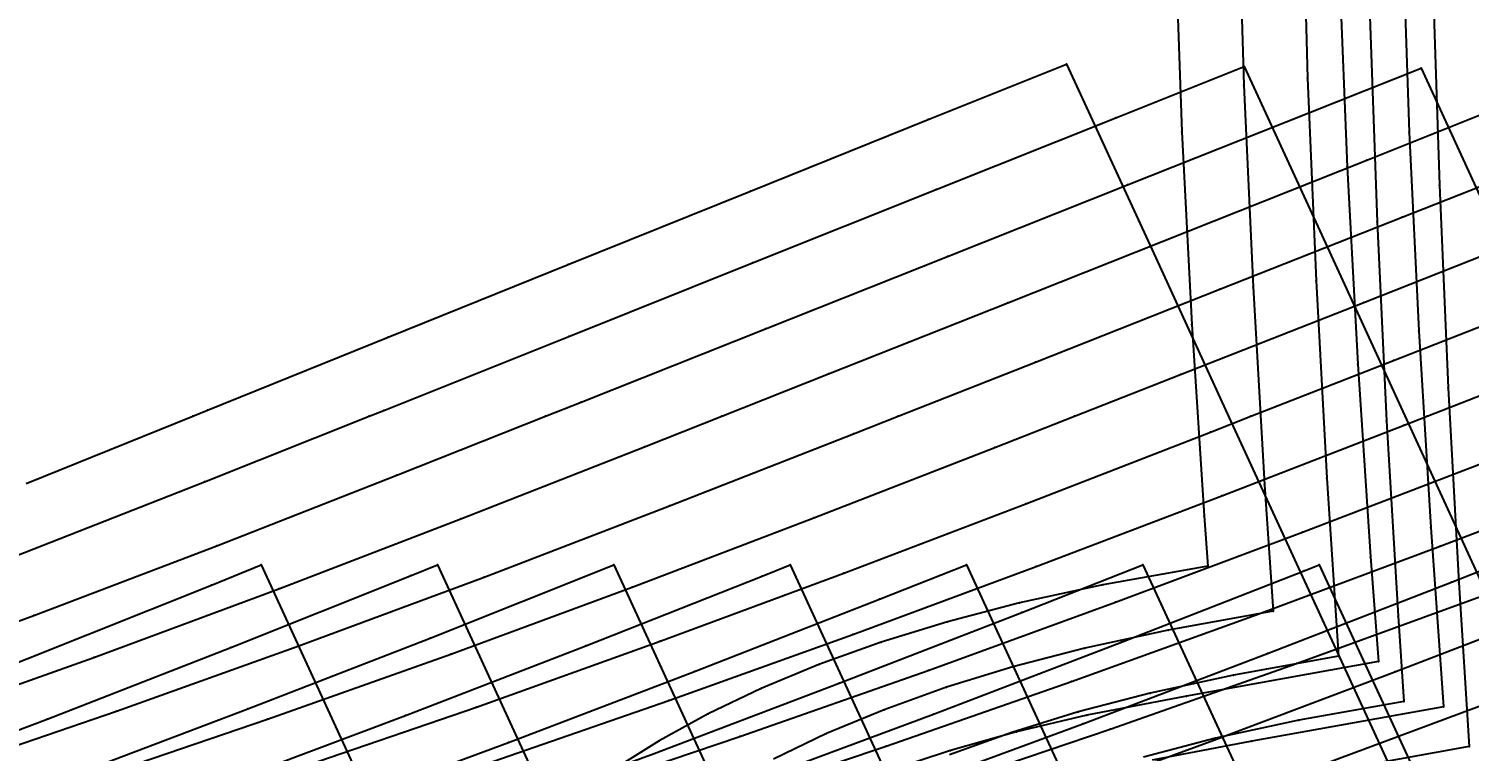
# Model space of a CAD drawing. Extents: x -2408 to 1029, y -526 to 2095.
# Drawn here: x 224.3 to 336.2, y 866.4 to 922.5 of the extents above; entities that cross this region are included whole.
import ezdxf

# ---------------------------------------------------------------- set-up
doc = ezdxf.new("R2010")
doc.units = 0

# ---------------------------------------------------------------- blocks, each defined once
blk = doc.blocks.new(' -30')
at = {"layer": '1'}
for points in [[(230.955195, 1060.091369), (243.916607, 1065.312729), (245.067468, 1065.776346), (259.100474, 1071.458129), (273.102488, 1077.10928), (287.272574, 1082.812828), (301.101107, 1088.365229), (311.853142, 1092.672043), (318.337823, 1078.588526), (324.656628, 1064.865272), (331.128043, 1050.810587), (337.397954, 1037.193554), (341.476479, 1028.3358), (332.67395, 1024.812805), (318.612559, 1019.189992), (304.623987, 1013.601533), (290.473653, 1007.954145), (276.094572, 1002.222342), (273.450279, 1001.171188), (272.829819, 1000.922089), (261.800264, 996.540208), (247.75161, 991.036685), (233.544141, 985.642384), (219.371839, 980.464949)], [(-94.527407, 465.687633), (-93.937497, 450.831002), (-93.098738, 435.516135), (-92.109499, 420.534611), (-91.504507, 412.391815), (-106.438525, 409.720329), (-114.166003, 408.231014), (-119.644224, 406.949512), (-124.775494, 405.499108), (-129.635597, 403.873403)]]:
    blk.add_lwpolyline(points, dxfattribs=at)
at = {"layer": '14'}
for points in [[(159.855558, 1021.012956), (174.025488, 1025.573994), (188.010876, 1030.340417), (202.556056, 1035.571492), (216.613466, 1040.8583), (231.016792, 1046.467494), (245.371055, 1052.200986), (249.235153, 1053.761826), (249.235153, 1053.761826), (256.057094, 1038.945869), (262.564032, 1024.81404), (268.132896, 1012.721558), (268.132381, 1012.721329), (268.132114, 1012.721252), (264.118011, 1011.111172), (249.89318, 1005.467647), (235.685252, 1000.013509), (221.335671, 994.693965), (206.941998, 989.526014), (192.480177, 984.520378), (177.890002, 979.692252), (163.289057, 975.10716)], [(-107.334268, 469.047236), (-106.777074, 453.55854), (-106.009624, 438.589179), (-105.05906, 423.721831), (-104.773865, 419.820175), (-112.92615, 418.352416), (-119.410509, 416.948304), (-125.016039, 415.490597), (-130.165454, 413.906458), (-135.017357, 412.164035), (-139.49255, 410.303017), (-143.626633, 408.325475), (-147.418247, 406.247763), (-150.941165, 404.038842)]]:
    blk.add_lwpolyline(points, dxfattribs=at)
at = {"layer": '2'}
for p in [(311.853142, 1092.672043), (249.235153, 1053.761826), (-104.773865, 419.820175), (-91.504507, 412.391815)]:
    blk.add_point(p, dxfattribs=at)
at = {"layer": '3'}
for p in [(301.101107, 1088.365229), (287.272574, 1082.812828), (318.337823, 1078.588526), (273.102488, 1077.10928), (259.100474, 1071.458129), (243.916607, 1065.312729), (245.067468, 1065.776346), (324.656628, 1064.865272), (249.235153, 1053.761826), (245.371055, 1052.200986), (331.128043, 1050.810587), (-106.777074, 453.55854), (-93.937497, 450.831002), (-106.009624, 438.589179), (-93.098738, 435.516135), (-105.05906, 423.721831), (-92.109499, 420.534611), (-112.92615, 418.352416), (-119.410509, 416.948304), (-125.016039, 415.490597), (-130.165454, 413.906458), (-135.017357, 412.164035), (-139.49255, 410.303017), (-106.438525, 409.720329), (-143.626633, 408.325475), (-114.166003, 408.231014), (-119.644224, 406.949512), (-147.418247, 406.247763), (-124.775494, 405.499108)]:
    blk.add_point(p, dxfattribs=at)
at = {"layer": '4'}
for p in [(243.916607, 1065.312729), (249.235153, 1053.761826)]:
    blk.add_point(p, dxfattribs=at)
blk = doc.blocks.new(' -31')
at = {"layer": '1'}
for points in [[(72.14837, 1008.460502), (86.862908, 1011.468573), (101.799206, 1014.765756), (116.409491, 1018.244322), (130.915001, 1021.952954), (145.402375, 1025.916377), (159.820729, 1030.124264), (173.680122, 1034.422597), (187.948491, 1039.111016), (202.267384, 1044.080894), (216.377326, 1049.225897), (230.842432, 1054.725603), (244.823244, 1060.210773), (257.632027, 1065.31395), (258.772705, 1065.768421), (273.166301, 1071.517705), (287.449371, 1077.224037), (301.723401, 1082.927756), (315.696725, 1088.512205), (325.652237, 1092.491531), (332.130361, 1078.422281), (338.4346, 1064.730689), (344.82474, 1050.852546)], [(-89.626827, 468.904622), (-89.106897, 453.535204), (-88.353528, 438.095688), (-87.433996, 422.815308), (-86.456261, 408.880959), (-101.359358, 406.214972), (-109.088737, 404.725221)]]:
    blk.add_lwpolyline(points, dxfattribs=at)
at = {"layer": '14'}
for points in [[(161.106041, 1017.252778), (175.217085, 1021.585355), (189.254622, 1026.149249), (203.664295, 1031.101936), (218.09938, 1036.32269), (232.591492, 1041.787514), (246.894871, 1047.358308), (260.890282, 1052.93348), (262.951164, 1053.761826), (262.951164, 1053.761826), (269.773105, 1038.945869), (276.280043, 1024.81404), (281.848907, 1012.721558), (281.84824, 1012.721329), (281.848106, 1012.721252), (277.124734, 1010.837802), (263.048069, 1005.287462), (248.993791, 999.920222), (234.798549, 994.679372), (220.562271, 989.582892), (206.261899, 984.636801), (191.836249, 979.853162), (177.406281, 975.297875), (162.757441, 970.925727)], [(-102.402857, 471.839814), (-101.962557, 457.181413), (-101.253314, 441.500905), (-100.364637, 426.136454), (-99.693871, 416.315002), (-107.84615, 414.847221), (-114.330507, 413.443097), (-119.936035, 411.985387), (-125.085454, 410.401247), (-129.93736, 408.658831), (-134.41255, 406.797831), (-138.546636, 404.820276)]]:
    blk.add_lwpolyline(points, dxfattribs=at)
at = {"layer": '2'}
for p in [(325.652237, 1092.491531), (262.951164, 1053.761826), (-99.693871, 416.315002), (-86.456261, 408.880959)]:
    blk.add_point(p, dxfattribs=at)
at = {"layer": '3'}
for p in [(315.696725, 1088.512205), (301.723401, 1082.927756), (332.130361, 1078.422281), (287.449371, 1077.224037), (273.166301, 1071.517705), (257.632027, 1065.31395), (258.772705, 1065.768421), (338.4346, 1064.730689), (244.823244, 1060.210773), (262.951164, 1053.761826), (260.890282, 1052.93348), (246.894871, 1047.358308), (232.591492, 1041.787514), (-101.962557, 457.181413), (-89.106897, 453.535204), (-101.253314, 441.500905), (-88.353528, 438.095688), (-100.364637, 426.136454), (-87.433996, 422.815308), (-107.84615, 414.847221), (-114.330507, 413.443097), (-119.936035, 411.985387), (-125.085454, 410.401247), (-129.93736, 408.658831), (-134.41255, 406.797831), (-101.359358, 406.214972)]:
    blk.add_point(p, dxfattribs=at)
at = {"layer": '4'}
for p in [(257.632027, 1065.31395), (262.951164, 1053.761826)]:
    blk.add_point(p, dxfattribs=at)
blk = doc.blocks.new(' -32')
at = {"layer": '1'}
blk.add_lwpolyline([(72.240179, 1005.584932), (86.979833, 1008.449899), (101.702285, 1011.534519), (116.349741, 1014.839147), (131.220497, 1018.445942), (145.752876, 1022.224506), (160.195872, 1026.232034), (174.597374, 1030.48259), (188.631312, 1034.876482), (202.885353, 1039.597651), (217.472892, 1044.690018), (231.574709, 1049.847768), (245.806485, 1055.258173), (259.789032, 1060.730029), (271.347237, 1065.315628), (274.125396, 1066.417904), (288.46595, 1072.11752), (302.608638, 1077.738949), (316.60916, 1083.304246), (330.685428, 1088.900002), (339.422607, 1092.373505), (345.916914, 1078.269089)], dxfattribs=at)
at = {"layer": '14'}
for points in [[(161.438868, 1013.38084), (176.326034, 1017.737286), (190.849765, 1022.250228), (205.296784, 1027.001347), (219.553404, 1031.948668), (233.845184, 1037.145899), (248.20402, 1042.570959), (262.376071, 1048.085385), (276.667156, 1053.761826), (276.667156, 1053.761826), (283.489097, 1038.945869), (289.996035, 1024.81404), (295.564899, 1012.721558), (295.564117, 1012.721252), (295.564079, 1012.721252), (283.457021, 1007.934958), (269.016321, 1002.353539), (254.427471, 996.90881), (239.792961, 991.61998), (225.09575, 986.474386), (210.274209, 981.480985), (195.450557, 976.711731), (180.556721, 972.165743), (166.062207, 967.992017)], [(-97.433359, 473.405649), (-97.009875, 457.723451), (-96.346461, 441.972495), (-95.516013, 426.636403), (-94.613867, 412.809792), (-102.766152, 411.342033), (-109.250508, 409.93792), (-114.856034, 408.480214), (-120.005453, 406.896074), (-124.857356, 405.153652)]]:
    blk.add_lwpolyline(points, dxfattribs=at)
at = {"layer": '2'}
for p in [(339.422607, 1092.373505), (276.667156, 1053.761826), (-94.613867, 412.809792)]:
    blk.add_point(p, dxfattribs=at)
at = {"layer": '3'}
for p in [(330.685428, 1088.900002), (316.60916, 1083.304246), (302.608638, 1077.738949), (288.46595, 1072.11752), (274.125396, 1066.417904), (271.347237, 1065.315628), (259.789032, 1060.730029), (245.806485, 1055.258173), (276.667156, 1053.761826), (231.574709, 1049.847768), (262.376071, 1048.085385), (248.20402, 1042.570959), (-97.009875, 457.723451), (-96.346461, 441.972495), (-95.516013, 426.636403), (-102.766152, 411.342033), (-109.250508, 409.93792), (-114.856034, 408.480214), (-120.005453, 406.896074)]:
    blk.add_point(p, dxfattribs=at)
at = {"layer": '4'}
for p in [(271.347237, 1065.315628), (276.667156, 1053.761826)]:
    blk.add_point(p, dxfattribs=at)
blk = doc.blocks.new(' -33')
at = {"layer": '1'}
blk.add_lwpolyline([(73.568401, 1003.015074), (88.889137, 1005.874152), (103.945344, 1008.904018), (119.123582, 1012.196621), (134.079505, 1015.688423), (148.839588, 1019.383526), (163.675903, 1023.352798), (178.271132, 1027.510495), (192.971397, 1031.957475), (207.179358, 1036.510142), (221.72836, 1041.429301), (236.236683, 1046.582096), (250.637788, 1051.918362), (264.767873, 1057.335993), (279.065367, 1062.943275), (285.062695, 1065.316849), (293.363699, 1068.602246), (307.309375, 1074.134018), (321.33089, 1079.704903), (335.201751, 1085.223713), (349.071618, 1090.749711)], dxfattribs=at)
at = {"layer": '14'}
for points in [[(217.456673, 1026.543979), (232.138738, 1031.620144), (246.270399, 1036.735167), (260.476804, 1042.070281), (274.494824, 1047.488045), (288.194082, 1052.891253), (290.383148, 1053.761826), (290.383148, 1053.761826), (297.205089, 1038.945869), (303.712027, 1024.81404), (309.280891, 1012.721558), (309.280128, 1012.721252), (309.280109, 1012.721252), (297.443515, 1008.064399), (283.2111, 1002.58065), (268.831718, 997.223812), (254.409211, 992.017019), (239.927337, 986.94306), (225.39132, 982.027205)], [(-92.182344, 462.500599), (-91.611132, 446.570637), (-90.867716, 431.101373), (-89.978962, 415.93521), (-89.533863, 409.304581), (-97.686148, 407.836822), (-104.170508, 406.432709), (-109.776037, 404.975003)]]:
    blk.add_lwpolyline(points, dxfattribs=at)
at = {"layer": '2'}
for p in [(290.383148, 1053.761826), (-89.533863, 409.304581)]:
    blk.add_point(p, dxfattribs=at)
at = {"layer": '3'}
for p in [(335.201751, 1085.223713), (321.33089, 1079.704903), (307.309375, 1074.134018), (293.363699, 1068.602246), (285.062695, 1065.316849), (279.065367, 1062.943275), (264.767873, 1057.335993), (290.383148, 1053.761826), (288.194082, 1052.891253), (250.637788, 1051.918362), (274.494824, 1047.488045), (236.236683, 1046.582096), (260.476804, 1042.070281), (-91.611132, 446.570637), (-90.867716, 431.101373), (-89.978962, 415.93521), (-97.686148, 407.836822), (-104.170508, 406.432709)]:
    blk.add_point(p, dxfattribs=at)
at = {"layer": '4'}
for p in [(285.062695, 1065.316849), (290.383148, 1053.761826)]:
    blk.add_point(p, dxfattribs=at)
blk = doc.blocks.new(' -34')
at = {"layer": '1'}
blk.add_lwpolyline([(74.945261, 1000.509818), (90.055324, 1003.215849), (105.018224, 1006.101256), (120.049031, 1009.218044), (135.1284, 1012.579824), (150.057391, 1016.1527), (164.758572, 1019.91402), (179.568786, 1023.950956), (194.379777, 1028.240371), (209.054884, 1032.744153), (223.482136, 1037.425702), (238.006944, 1042.392402), (252.197434, 1047.46892), (266.586454, 1052.815817), (281.016151, 1058.348302), (295.30853, 1063.94776), (298.778954, 1065.316315), (309.449209, 1069.524197), (323.790231, 1075.183594), (337.957864, 1080.777469), (351.903869, 1086.286333)], dxfattribs=at)
at = {"layer": '14'}
for points in [[(224.76154, 1024.469628), (239.287122, 1029.386196), (253.854933, 1034.558007), (268.497048, 1039.966821), (282.94124, 1045.473685), (297.342031, 1051.0929), (304.099159, 1053.761826), (304.099159, 1053.761826), (310.9211, 1038.945869), (317.428038, 1024.81404), (322.996902, 1012.721558), (322.996101, 1012.721252), (322.995644, 1012.7211), (321.972214, 1012.318899), (307.630625, 1006.716876), (292.984256, 1001.141484), (278.832073, 995.92992), (264.64197, 990.856715), (250.39518, 985.909134), (236.097147, 981.112509), (221.672535, 976.46891)], [(-87.263509, 465.080297), (-86.767524, 449.413887), (-86.078283, 433.655301), (-85.26271, 418.531257), (-84.453869, 405.799408), (-92.606148, 404.331627)]]:
    blk.add_lwpolyline(points, dxfattribs=at)
at = {"layer": '2'}
for p in [(304.099159, 1053.761826), (-84.453869, 405.799408)]:
    blk.add_point(p, dxfattribs=at)
at = {"layer": '3'}
for p in [(337.957864, 1080.777469), (323.790231, 1075.183594), (309.449209, 1069.524197), (298.778954, 1065.316315), (295.30853, 1063.94776), (281.016151, 1058.348302), (304.099159, 1053.761826), (266.586454, 1052.815817), (297.342031, 1051.0929), (252.197434, 1047.46892), (282.94124, 1045.473685), (238.006944, 1042.392402), (268.497048, 1039.966821), (-86.767524, 449.413887), (-86.078283, 433.655301), (-85.26271, 418.531257)]:
    blk.add_point(p, dxfattribs=at)
at = {"layer": '4'}
for p in [(298.778954, 1065.316315), (304.099159, 1053.761826)]:
    blk.add_point(p, dxfattribs=at)
blk = doc.blocks.new(' -35')
at = {"layer": '1'}
blk.add_lwpolyline([(73.202795, 997.542292), (88.10029, 1000.067095), (102.886466, 1002.761205), (117.715613, 1005.661029), (132.402557, 1008.742196), (147.14449, 1012.057185), (162.022554, 1015.636288), (176.658411, 1019.391969), (191.655861, 1023.485728), (206.169946, 1027.687836), (220.786767, 1032.164237), (235.164821, 1036.810364), (249.762016, 1041.7702), (263.998619, 1046.832929), (278.099179, 1052.042997), (292.219216, 1057.421194), (306.303614, 1062.892786), (312.493324, 1065.319824), (320.732604, 1068.550538), (334.993237, 1074.162745), (349.26085, 1079.793399)], dxfattribs=at)
at = {"layer": '14'}
blk.add_lwpolyline([(222.351681, 1019.345408), (236.852936, 1023.991285), (251.161436, 1028.814304), (265.519885, 1033.881606), (279.815377, 1039.124053), (294.201358, 1044.566132), (308.39992, 1050.064681), (317.815151, 1053.761826), (317.815151, 1053.761826), (324.637097, 1038.945874), (331.144041, 1024.814047), (336.712914, 1012.721558), (336.712112, 1012.721252), (336.711998, 1012.721176), (330.768901, 1010.399033), (316.325273, 1004.817432), (301.918447, 999.41246), (287.364578, 994.123794), (272.773971, 988.973141), (258.12432, 983.956046), (243.349791, 979.078066), (228.58532, 974.409139)], dxfattribs=at)
at = {"layer": '2'}
blk.add_point((317.815151, 1053.761826), dxfattribs=at)
at = {"layer": '3'}
for p in [(334.993237, 1074.162745), (320.732604, 1068.550538), (312.493324, 1065.319824), (306.303614, 1062.892786), (292.219216, 1057.421194), (317.815151, 1053.761826), (278.099179, 1052.042997), (308.39992, 1050.064681), (263.998619, 1046.832929), (294.201358, 1044.566132), (249.762016, 1041.7702)]:
    blk.add_point(p, dxfattribs=at)
at = {"layer": '4'}
for p in [(312.493324, 1065.319824), (317.815151, 1053.761826)]:
    blk.add_point(p, dxfattribs=at)
blk = doc.blocks.new(' -36')
at = {"layer": '1'}
blk.add_lwpolyline([(74.419603, 995.127874), (89.460761, 997.580781), (104.380963, 1000.197104), (119.375387, 1003.01858), (134.224027, 1006.014801), (149.116599, 1009.235017), (163.875123, 1012.647883), (178.853424, 1016.344791), (193.504608, 1020.192428), (208.138447, 1024.267282), (222.669504, 1028.546404), (237.385666, 1033.120538), (251.782084, 1037.832761), (266.020717, 1042.723992), (280.281963, 1047.830555), (294.57199, 1053.124361), (308.728113, 1058.514717), (323.073791, 1064.090717), (326.210251, 1065.317764), (337.305057, 1069.658394), (351.458665, 1075.196744)], dxfattribs=at)
at = {"layer": '14'}
blk.add_lwpolyline([(76.481717, 982.596073), (91.915827, 985.115354), (107.317923, 987.822959), (122.691895, 990.726963), (138.018479, 993.83393), (152.974345, 997.083633), (168.206966, 1000.626342), (183.385717, 1004.395141), (198.506597, 1008.390551), (213.237331, 1012.518376), (228.23233, 1016.962858), (243.158074, 1021.633519), (257.886976, 1026.487731), (272.666088, 1031.600028), (287.377879, 1036.903154), (301.54363, 1042.181581), (316.150261, 1047.766654), (330.362783, 1053.303469), (331.531143, 1053.761826), (331.531143, 1053.761826), (338.353084, 1038.945869), (344.860022, 1024.81404)], dxfattribs=at)
at = {"layer": '2'}
blk.add_point((331.531143, 1053.761826), dxfattribs=at)
at = {"layer": '3'}
for p in [(337.305057, 1069.658394), (326.210251, 1065.317764), (323.073791, 1064.090717), (308.728113, 1058.514717), (331.531143, 1053.761826), (294.57199, 1053.124361), (330.362783, 1053.303469), (280.281963, 1047.830555), (316.150261, 1047.766654), (266.020717, 1042.723992), (301.54363, 1042.181581)]:
    blk.add_point(p, dxfattribs=at)
at = {"layer": '4'}
for p in [(326.210251, 1065.317764), (331.531143, 1053.761826)]:
    blk.add_point(p, dxfattribs=at)
blk = doc.blocks.new(' -37')
at = {"layer": '1'}
blk.add_lwpolyline([(74.49534, 992.583849), (89.510965, 994.928311), (104.601794, 997.462747), (119.558447, 1000.158091), (134.488433, 1003.039354), (149.358465, 1006.111226), (164.19812, 1009.390589), (178.614819, 1012.78758), (193.882304, 1016.617294), (208.518037, 1020.516576), (223.145579, 1024.640197), (237.847507, 1029.016523), (252.348872, 1033.564236), (266.603241, 1038.261127), (280.969472, 1043.218578), (295.267437, 1048.350026), (309.517842, 1053.631149), (323.960309, 1059.126424), (338.130296, 1064.619204), (339.925804, 1065.318832), (352.209141, 1070.105026)], dxfattribs=at)
at = {"layer": '14'}
blk.add_lwpolyline([(76.399373, 980.027605), (91.645306, 982.408497), (106.785665, 984.951771), (121.894669, 987.674831), (136.97646, 990.58577), (152.011586, 993.691461), (166.668999, 996.927437), (181.613636, 1000.446725), (196.507032, 1004.17853), (211.345621, 1008.12333), (225.788865, 1012.18414), (240.508823, 1016.550555), (255.163712, 1021.129379), (269.623048, 1025.877159), (284.14063, 1030.870978), (298.59491, 1036.045353), (313.146264, 1041.429529), (327.498179, 1046.880215), (341.815176, 1052.421998), (345.247154, 1053.761826)], dxfattribs=at)
at = {"layer": '3'}
for p in [(339.925804, 1065.318832), (338.130296, 1064.619204), (323.960309, 1059.126424), (309.517842, 1053.631149), (341.815176, 1052.421998), (295.267437, 1048.350026), (327.498179, 1046.880215), (280.969472, 1043.218578), (313.146264, 1041.429529)]:
    blk.add_point(p, dxfattribs=at)
at = {"layer": '4'}
blk.add_point((339.925804, 1065.318832), dxfattribs=at)
blk = doc.blocks.new(' -38')
at = {"layer": '1'}
blk.add_lwpolyline([(77.276361, 990.485047), (92.482815, 992.792346), (107.804191, 995.293821), (123.016186, 997.959636), (138.273801, 1000.824781), (153.322849, 1003.849998), (168.500453, 1007.11267), (183.235101, 1010.4933), (198.316014, 1014.177251), (213.128926, 1018.018919), (228.09919, 1022.129395), (242.599865, 1026.33312), (257.447983, 1030.867697), (272.228826, 1035.616539), (286.486875, 1040.421015), (301.133357, 1045.567185), (315.692085, 1050.865387), (330.229563, 1056.311505), (344.275493, 1061.693402)], dxfattribs=at)
at = {"layer": '14'}
blk.add_lwpolyline([(74.6129, 977.268679), (89.481256, 979.47277), (104.404222, 981.849582), (119.220692, 984.378815), (134.014915, 987.079317), (148.768111, 989.954893), (163.483969, 993.016082), (178.513735, 996.353236), (193.142249, 999.812041), (207.722623, 1003.469562), (222.251785, 1007.326255), (237.068672, 1011.480938), (251.484607, 1015.741065), (265.839999, 1020.199777), (280.001393, 1024.812972), (294.904799, 1029.89651), (309.0697, 1034.92466), (323.338564, 1040.157322), (337.405313, 1045.452835), (351.437154, 1050.840185)], dxfattribs=at)
at = {"layer": '3'}
for p in [(330.229563, 1056.311505), (315.692085, 1050.865387), (301.133357, 1045.567185), (337.405313, 1045.452835), (286.486875, 1040.421015), (323.338564, 1040.157322)]:
    blk.add_point(p, dxfattribs=at)
blk = doc.blocks.new(' -39')
at = {"layer": '1'}
blk.add_lwpolyline([(75.172832, 987.721968), (90.29707, 989.899544), (105.386845, 992.236619), (120.460439, 994.740936), (135.559119, 997.426291), (150.570357, 1000.280769), (165.50669, 1003.313833), (180.440507, 1006.549348), (195.457158, 1010.017214), (210.210505, 1013.637595), (224.999399, 1017.481557), (239.294236, 1021.404311), (254.516026, 1025.809017), (269.042059, 1030.236455), (283.595017, 1034.894707), (297.864698, 1039.672803), (312.292316, 1044.705744), (326.637272, 1049.894272), (340.954818, 1055.231175), (355.236348, 1060.664412)], dxfattribs=at)
at = {"layer": '14'}
blk.add_lwpolyline([(77.478384, 975.220491), (92.727334, 977.421733), (108.033132, 979.798697), (123.230635, 982.330992), (137.684655, 984.904751), (153.540877, 987.921749), (168.638532, 990.993933), (183.343571, 994.184911), (198.356177, 997.652795), (213.320697, 1001.324315), (228.233832, 1005.199912), (242.73741, 1009.179982), (257.539702, 1013.459668), (272.281196, 1017.943193), (286.958863, 1022.629949), (301.43666, 1027.4724), (315.985113, 1032.543818), (330.476915, 1037.774917), (345.080031, 1043.199982)], dxfattribs=at)
at = {"layer": '3'}
for p in [(340.954818, 1055.231175), (326.637272, 1049.894272), (312.292316, 1044.705744), (297.864698, 1039.672803)]:
    blk.add_point(p, dxfattribs=at)
blk = doc.blocks.new(' -40')
at = {"layer": '1'}
blk.add_lwpolyline([(75.9014, 985.406909), (91.115501, 987.517097), (106.487365, 989.812863), (121.653128, 992.244216), (136.614628, 994.810591), (151.722587, 997.578592), (166.954199, 1000.55893), (181.989532, 1003.697902), (196.937981, 1007.022716), (211.885231, 1010.557427), (226.895148, 1014.321071), (241.741659, 1018.257591), (256.469501, 1022.376035), (271.204094, 1026.712692), (285.983141, 1031.283686), (300.593819, 1036.021162), (315.29356, 1041.003823), (329.77987, 1046.10865), (344.369741, 1051.415679)], dxfattribs=at)
at = {"layer": '3'}
for p in [(329.77987, 1046.10865), (315.29356, 1041.003823)]:
    blk.add_point(p, dxfattribs=at)

msp = doc.modelspace()

# ---------------------------------------------------------------- block references
at = {"layer": '1'}
for name, p in [(' -32', (420.69429, 460.98861)), (' -30', (420.69429, 460.98861)), (' -34', (420.69429, 460.98861)), (' -33', (420.69429, 460.98861)), (' -31', (420.69429, 460.98861)), (' -32', (-6.918598, -172.870121)), (' -30', (-6.907502, -172.870213)), (' -38', (-6.951881, -172.870051)), (' -36', (-6.940789, -172.870126)), (' -34', (-6.929678, -172.869999)), (' -39', (-6.957418, -172.869929)), (' -37', (-6.946326, -172.869989)), (' -35', (-6.935229, -172.87)), (' -33', (-6.924133, -172.870029)), (' -31', (-6.913053, -172.870221)), (' -40', (-6.962963, -172.869906))]:
    msp.add_blockref(name, p, dxfattribs=at)

doc.saveas('drawing.dxf')
